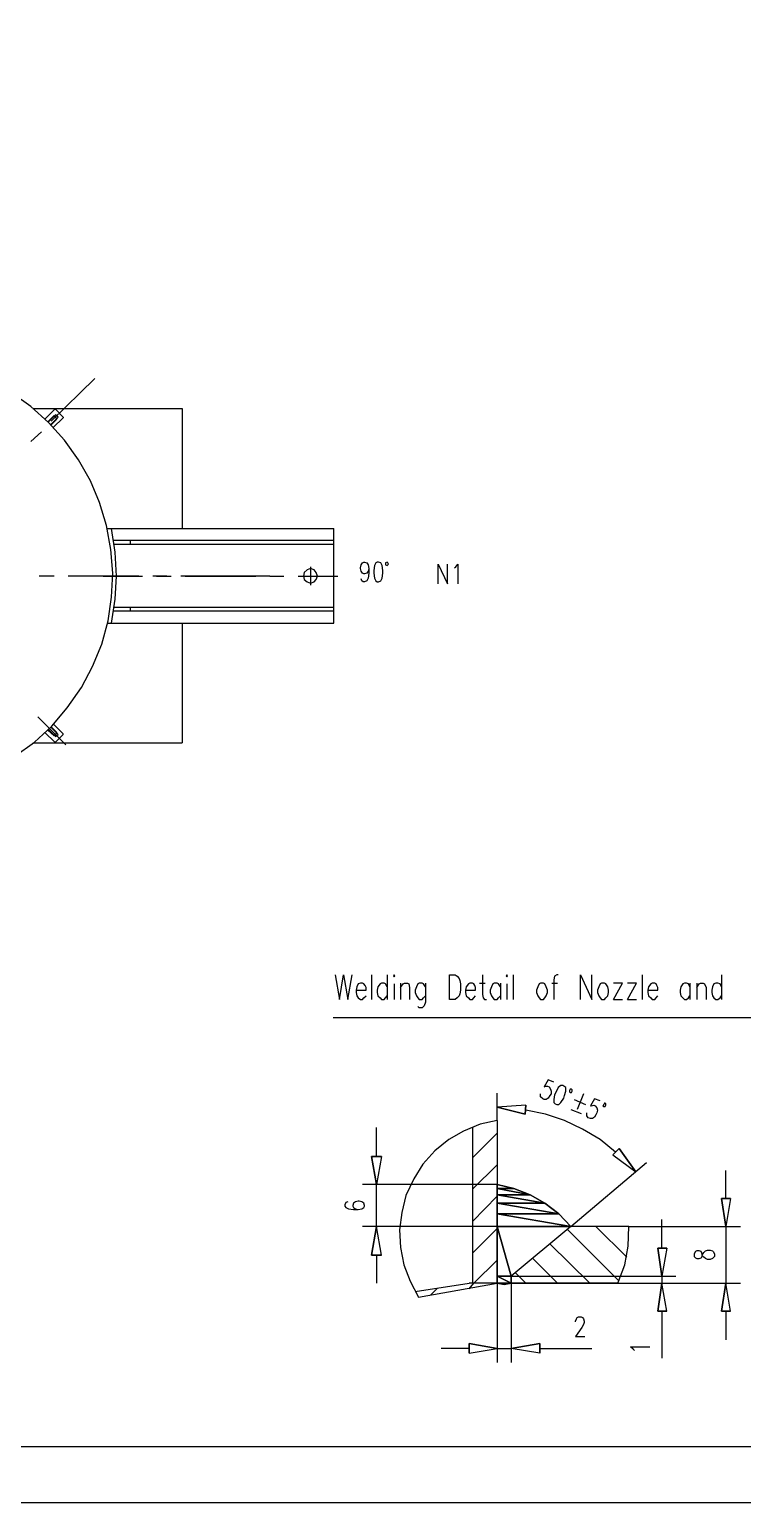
# Model space of a CAD drawing. Extents: x 0.3 to 16.2, y 0.3 to 22.9.
# Drawn here: x 6.33 to 9.72, y 0.29 to 7.29 of the extents above; entities that cross this region are included whole.
import ezdxf

# ---------------------------------------------------------------- set-up
doc = ezdxf.new("R2010")
doc.units = 0
doc.header["$MEASUREMENT"] = 0
doc.linetypes.add('AUSGEZOGEN', pattern=[0])
doc.layers.get('0').update_dxf_attribs({"linetype": 'AUSGEZOGEN'})

msp = doc.modelspace()

# ---------------------------------------------------------------- linework, layer by layer
for points in [[(0.28, 0.2867), (16.25, 0.2867), (16.25, 0.2867), (16.25, 22.8967), (16.25, 22.8967), (0.28, 22.8967), (0.28, 22.8967), (0.28, 0.2867), (0.28, 0.2867)], [(0.95, 0.5533), (15.9833, 0.5533), (15.9833, 0.5533), (15.9833, 22.63), (15.9833, 22.63), (0.95, 22.63), (0.95, 22.63), (0.95, 0.5533), (0.95, 0.5533)], [(6.6433, 5.6333), (6.4367, 5.43)], [(6.2633, 3.8367), (6.3567, 3.9033), (6.3567, 3.9033), (6.44, 3.98), (6.44, 3.98), (6.5133, 4.0667), (6.5133, 4.0667), (6.58, 4.1633), (6.58, 4.1633), (6.6333, 4.2633), (6.6333, 4.2633), (6.6767, 4.37), (6.6767, 4.37), (6.7067, 4.48), (6.7067, 4.48), (6.7233, 4.5933), (6.7233, 4.5933), (6.73, 4.7067), (6.73, 4.7067), (6.72, 4.82), (6.72, 4.82), (6.7, 4.9333), (6.7, 4.9333), (6.6667, 5.0433), (6.6667, 5.0433), (6.6233, 5.1467), (6.6233, 5.1467), (6.5667, 5.2467), (6.5667, 5.2467), (6.5, 5.34), (6.5, 5.34), (6.4233, 5.4233), (6.4233, 5.4233), (6.34, 5.5), (6.34, 5.5), (6.2467, 5.5667)], [(6.35, 5.49), (7.06, 5.49)], [(6.4067, 5.44), (6.4533, 5.4867)], [(6.4533, 5.4867), (6.4567, 5.4867)], [(6.4567, 5.4867), (6.4933, 5.45)], [(7.06, 5.49), (7.06, 4.92)], [(6.42, 5.4267), (6.45, 5.4567)], [(6.4233, 5.4267), (6.4567, 5.46)], [(6.4333, 5.4133), (6.47, 5.45), (6.47, 5.45), (6.4567, 5.46)], [(6.4633, 5.44), (6.4367, 5.4133)], [(6.4933, 5.4467), (6.4467, 5.4)], [(6.45, 5.4567), (6.4633, 5.44)], [(6.4933, 5.45), (6.4933, 5.4467)], [(6.39, 5.38), (6.34, 5.3333)], [(6.7033, 4.92), (7.78, 4.92)], [(6.7233, 4.47), (6.74, 4.5833), (6.74, 4.5833), (6.7467, 4.6933), (6.7467, 4.6933), (6.74, 4.8067), (6.74, 4.8067), (6.7233, 4.92)], [(7.78, 4.47), (7.78, 4.92)], [(7.78, 4.8633), (6.7333, 4.8633)], [(7.78, 4.8433), (6.7367, 4.8433)], [(6.8133, 4.8433), (6.8133, 4.8633)], [(7.7033, 4.6933), (7.6967, 4.71), (7.6967, 4.71), (7.6867, 4.7233), (7.6867, 4.7233), (7.67, 4.73), (7.67, 4.73), (7.6533, 4.7233), (7.6533, 4.7233), (7.64, 4.71), (7.64, 4.71), (7.6367, 4.6933), (7.6367, 4.6933), (7.64, 4.6767), (7.64, 4.6767), (7.6533, 4.6667), (7.6533, 4.6667), (7.67, 4.66), (7.67, 4.66), (7.6867, 4.6667), (7.6867, 4.6667), (7.6967, 4.6767), (7.6967, 4.6767), (7.7033, 4.6933), (7.7033, 4.6933)], [(7.67, 4.7367), (7.67, 4.65)], [(7.9467, 4.73), (7.9433, 4.7167), (7.9433, 4.7167), (7.9367, 4.7067), (7.9367, 4.7067), (7.9267, 4.7033), (7.9267, 4.7033), (7.9233, 4.7033), (7.9233, 4.7033), (7.9167, 4.7067), (7.9167, 4.7067), (7.91, 4.7167), (7.91, 4.7167), (7.9067, 4.73), (7.9067, 4.73), (7.9067, 4.7333), (7.9067, 4.7333), (7.91, 4.7467), (7.91, 4.7467), (7.9167, 4.7567), (7.9167, 4.7567), (7.9233, 4.76), (7.9233, 4.76), (7.9267, 4.76), (7.9267, 4.76), (7.9367, 4.7567), (7.9367, 4.7567), (7.9433, 4.7467), (7.9433, 4.7467), (7.9467, 4.73), (7.9467, 4.73), (7.9467, 4.7067), (7.9467, 4.7067), (7.9433, 4.6833), (7.9433, 4.6833), (7.9367, 4.67), (7.9367, 4.67), (7.9267, 4.6667), (7.9267, 4.6667), (7.92, 4.6667), (7.92, 4.6667), (7.9133, 4.67), (7.9133, 4.67), (7.91, 4.68)], [(7.9867, 4.76), (7.98, 4.7567), (7.98, 4.7567), (7.9733, 4.7433), (7.9733, 4.7433), (7.97, 4.72), (7.97, 4.72), (7.97, 4.7067), (7.97, 4.7067), (7.9733, 4.6833), (7.9733, 4.6833), (7.98, 4.67), (7.98, 4.67), (7.9867, 4.6667), (7.9867, 4.6667), (7.9933, 4.6667), (7.9933, 4.6667), (8.0033, 4.67), (8.0033, 4.67), (8.01, 4.6833), (8.01, 4.6833), (8.0133, 4.7067), (8.0133, 4.7067), (8.0133, 4.72), (8.0133, 4.72), (8.01, 4.7433), (8.01, 4.7433), (8.0033, 4.7567), (8.0033, 4.7567), (7.9933, 4.76), (7.9933, 4.76), (7.9867, 4.76), (7.9867, 4.76)], [(8.04, 4.75), (8.0367, 4.7567), (8.0367, 4.7567), (8.0333, 4.76), (8.0333, 4.76), (8.0267, 4.7567), (8.0267, 4.7567), (8.0267, 4.7467), (8.0267, 4.7467), (8.0333, 4.7433), (8.0333, 4.7433), (8.0367, 4.7467), (8.0367, 4.7467), (8.04, 4.75), (8.04, 4.75)], [(8.2767, 4.6567), (8.2767, 4.75), (8.2767, 4.75), (8.32, 4.6567), (8.32, 4.6567), (8.32, 4.75)], [(8.3533, 4.7333), (8.36, 4.7367), (8.36, 4.7367), (8.37, 4.75), (8.37, 4.75), (8.37, 4.6567)], [(6.45, 4.6933), (6.38, 4.6933)], [(6.8533, 4.6933), (6.5167, 4.6933)], [(6.6833, 4.6933), (6.87, 4.6933)], [(6.9867, 4.6933), (6.92, 4.6933)], [(6.9367, 4.6933), (7.0067, 4.6933)], [(7.4767, 4.6933), (7.0533, 4.6933)], [(7.0733, 4.6933), (7.41, 4.6933)], [(7.4767, 4.6933), (7.5433, 4.6933)], [(7.61, 4.6933), (7.8, 4.6933)], [(7.78, 4.5267), (6.7333, 4.5267)], [(7.78, 4.5433), (6.7367, 4.5433)], [(6.8133, 4.5267), (6.8133, 4.5433)], [(6.7033, 4.47), (7.78, 4.47)], [(7.06, 4.47), (7.06, 3.9)], [(6.5067, 3.89), (6.3733, 4.0233)], [(6.4533, 3.9033), (6.4067, 3.95)], [(6.45, 3.9333), (6.42, 3.96)], [(6.4233, 3.9633), (6.4567, 3.93), (6.4567, 3.93), (6.47, 3.94)], [(6.4333, 3.9767), (6.47, 3.94)], [(6.4367, 3.9767), (6.4633, 3.95)], [(6.4933, 3.94), (6.4933, 3.9433), (6.4933, 3.9433), (6.4467, 3.99)], [(6.4633, 3.95), (6.45, 3.9333)], [(6.4933, 3.94), (6.4567, 3.9033)], [(6.35, 3.9), (7.06, 3.9)], [(6.4567, 3.9033), (6.4533, 3.9033)], [(7.7867, 2.7967), (7.8067, 2.68), (7.8067, 2.68), (7.8267, 2.7967), (7.8267, 2.7967), (7.8467, 2.68), (7.8467, 2.68), (7.8667, 2.7967)], [(7.8867, 2.7233), (7.9333, 2.7233), (7.9333, 2.7233), (7.9333, 2.7367), (7.9333, 2.7367), (7.93, 2.7467), (7.93, 2.7467), (7.9233, 2.7533), (7.9233, 2.7533), (7.9167, 2.7567), (7.9167, 2.7567), (7.9067, 2.7567), (7.9067, 2.7567), (7.8967, 2.7533), (7.8967, 2.7533), (7.89, 2.74), (7.89, 2.74), (7.8867, 2.7233), (7.8867, 2.7233), (7.8867, 2.7133), (7.8867, 2.7133), (7.89, 2.6967), (7.89, 2.6967), (7.8967, 2.6867), (7.8967, 2.6867), (7.9067, 2.68), (7.9067, 2.68), (7.9167, 2.68), (7.9167, 2.68), (7.9233, 2.6867), (7.9233, 2.6867), (7.9333, 2.6967)], [(7.96, 2.7967), (7.96, 2.68)], [(8.0333, 2.74), (8.0267, 2.7533), (8.0267, 2.7533), (8.02, 2.7567), (8.02, 2.7567), (8.0067, 2.7567), (8.0067, 2.7567), (8, 2.7533), (8, 2.7533), (7.99, 2.74), (7.99, 2.74), (7.9867, 2.7233), (7.9867, 2.7233), (7.9867, 2.7133), (7.9867, 2.7133), (7.99, 2.6967), (7.99, 2.6967), (8, 2.6867), (8, 2.6867), (8.0067, 2.68), (8.0067, 2.68), (8.02, 2.68), (8.02, 2.68), (8.0267, 2.6867), (8.0267, 2.6867), (8.0333, 2.6967)], [(8.0333, 2.7967), (8.0333, 2.68)], [(8.0633, 2.79), (8.0667, 2.7867), (8.0667, 2.7867), (8.07, 2.79), (8.07, 2.79), (8.0667, 2.7967), (8.0667, 2.7967), (8.0633, 2.79), (8.0633, 2.79)], [(8.0667, 2.7533), (8.0667, 2.68)], [(8.0967, 2.7567), (8.0967, 2.68)], [(8.0967, 2.7367), (8.11, 2.7533), (8.11, 2.7533), (8.1167, 2.7567), (8.1167, 2.7567), (8.13, 2.7567), (8.13, 2.7567), (8.1367, 2.7533), (8.1367, 2.7533), (8.14, 2.7367), (8.14, 2.7367), (8.14, 2.68)], [(8.2167, 2.74), (8.2067, 2.7533), (8.2067, 2.7533), (8.2, 2.7567), (8.2, 2.7567), (8.1867, 2.7567), (8.1867, 2.7567), (8.18, 2.7533), (8.18, 2.7533), (8.1733, 2.74), (8.1733, 2.74), (8.1667, 2.7233), (8.1667, 2.7233), (8.1667, 2.7133), (8.1667, 2.7133), (8.1733, 2.6967), (8.1733, 2.6967), (8.18, 2.6867), (8.18, 2.6867), (8.1867, 2.68), (8.1867, 2.68), (8.2, 2.68), (8.2, 2.68), (8.2067, 2.6867), (8.2067, 2.6867), (8.2167, 2.6967)], [(8.2167, 2.7567), (8.2167, 2.6667), (8.2167, 2.6667), (8.21, 2.65), (8.21, 2.65), (8.2067, 2.6467), (8.2067, 2.6467), (8.2, 2.64), (8.2, 2.64), (8.1867, 2.64), (8.1867, 2.64), (8.18, 2.6467)], [(8.33, 2.68), (8.33, 2.7967), (8.33, 2.7967), (8.3567, 2.7967), (8.3567, 2.7967), (8.3667, 2.79), (8.3667, 2.79), (8.3767, 2.78), (8.3767, 2.78), (8.38, 2.77), (8.38, 2.77), (8.3833, 2.7533), (8.3833, 2.7533), (8.3833, 2.7233), (8.3833, 2.7233), (8.38, 2.7067), (8.38, 2.7067), (8.3767, 2.6967), (8.3767, 2.6967), (8.3667, 2.6867), (8.3667, 2.6867), (8.3567, 2.68), (8.3567, 2.68), (8.33, 2.68), (8.33, 2.68)], [(8.4067, 2.7233), (8.4533, 2.7233), (8.4533, 2.7233), (8.4533, 2.7367), (8.4533, 2.7367), (8.45, 2.7467), (8.45, 2.7467), (8.4467, 2.7533), (8.4467, 2.7533), (8.44, 2.7567), (8.44, 2.7567), (8.4267, 2.7567), (8.4267, 2.7567), (8.42, 2.7533), (8.42, 2.7533), (8.41, 2.74), (8.41, 2.74), (8.4067, 2.7233), (8.4067, 2.7233), (8.4067, 2.7133), (8.4067, 2.7133), (8.41, 2.6967), (8.41, 2.6967), (8.42, 2.6867), (8.42, 2.6867), (8.4267, 2.68), (8.4267, 2.68), (8.44, 2.68), (8.44, 2.68), (8.4467, 2.6867), (8.4467, 2.6867), (8.4533, 2.6967)], [(8.4733, 2.7567), (8.5, 2.7567)], [(8.4867, 2.7967), (8.4867, 2.7033), (8.4867, 2.7033), (8.49, 2.6867), (8.49, 2.6867), (8.4967, 2.68), (8.4967, 2.68), (8.5067, 2.68)], [(8.5733, 2.74), (8.5633, 2.7533), (8.5633, 2.7533), (8.5567, 2.7567), (8.5567, 2.7567), (8.5433, 2.7567), (8.5433, 2.7567), (8.5367, 2.7533), (8.5367, 2.7533), (8.53, 2.74), (8.53, 2.74), (8.5233, 2.7233), (8.5233, 2.7233), (8.5233, 2.7133), (8.5233, 2.7133), (8.53, 2.6967), (8.53, 2.6967), (8.5367, 2.6867), (8.5367, 2.6867), (8.5433, 2.68), (8.5433, 2.68), (8.5567, 2.68), (8.5567, 2.68), (8.5633, 2.6867), (8.5633, 2.6867), (8.5733, 2.6967)], [(8.5733, 2.7567), (8.5733, 2.68)], [(8.6, 2.79), (8.6033, 2.7867), (8.6033, 2.7867), (8.6067, 2.79), (8.6067, 2.79), (8.6033, 2.7967), (8.6033, 2.7967), (8.6, 2.79), (8.6, 2.79)], [(8.6033, 2.7533), (8.6033, 2.68)], [(8.6333, 2.7967), (8.6333, 2.68)], [(8.7633, 2.7567), (8.7567, 2.7533), (8.7567, 2.7533), (8.75, 2.74), (8.75, 2.74), (8.7433, 2.7233), (8.7433, 2.7233), (8.7433, 2.7133), (8.7433, 2.7133), (8.75, 2.6967), (8.75, 2.6967), (8.7567, 2.6867), (8.7567, 2.6867), (8.7633, 2.68), (8.7633, 2.68), (8.7767, 2.68), (8.7767, 2.68), (8.7833, 2.6867), (8.7833, 2.6867), (8.79, 2.6967), (8.79, 2.6967), (8.7967, 2.7133), (8.7967, 2.7133), (8.7967, 2.7233), (8.7967, 2.7233), (8.79, 2.74), (8.79, 2.74), (8.7833, 2.7533), (8.7833, 2.7533), (8.7767, 2.7567), (8.7767, 2.7567), (8.7633, 2.7567), (8.7633, 2.7567)], [(8.8167, 2.7567), (8.8433, 2.7567)], [(8.8467, 2.7967), (8.84, 2.7967), (8.84, 2.7967), (8.83, 2.79), (8.83, 2.79), (8.8267, 2.7733), (8.8267, 2.7733), (8.8267, 2.68)], [(8.9533, 2.68), (8.9533, 2.7967), (8.9533, 2.7967), (9.0067, 2.68), (9.0067, 2.68), (9.0067, 2.7967)], [(9.0533, 2.7567), (9.0467, 2.7533), (9.0467, 2.7533), (9.04, 2.74), (9.04, 2.74), (9.0333, 2.7233), (9.0333, 2.7233), (9.0333, 2.7133), (9.0333, 2.7133), (9.04, 2.6967), (9.04, 2.6967), (9.0467, 2.6867), (9.0467, 2.6867), (9.0533, 2.68), (9.0533, 2.68), (9.0667, 2.68), (9.0667, 2.68), (9.0733, 2.6867), (9.0733, 2.6867), (9.0833, 2.6967), (9.0833, 2.6967), (9.0867, 2.7133), (9.0867, 2.7133), (9.0867, 2.7233), (9.0867, 2.7233), (9.0833, 2.74), (9.0833, 2.74), (9.0733, 2.7533), (9.0733, 2.7533), (9.0667, 2.7567), (9.0667, 2.7567), (9.0533, 2.7567), (9.0533, 2.7567)], [(9.11, 2.68), (9.1533, 2.7567), (9.1533, 2.7567), (9.11, 2.7567)], [(9.1767, 2.68), (9.22, 2.7567), (9.22, 2.7567), (9.1767, 2.7567)], [(9.2467, 2.7967), (9.2467, 2.68)], [(9.2733, 2.7233), (9.32, 2.7233), (9.32, 2.7233), (9.32, 2.7367), (9.32, 2.7367), (9.3167, 2.7467), (9.3167, 2.7467), (9.3133, 2.7533), (9.3133, 2.7533), (9.3067, 2.7567), (9.3067, 2.7567), (9.2933, 2.7567), (9.2933, 2.7567), (9.2867, 2.7533), (9.2867, 2.7533), (9.2767, 2.74), (9.2767, 2.74), (9.2733, 2.7233), (9.2733, 2.7233), (9.2733, 2.7133), (9.2733, 2.7133), (9.2767, 2.6967), (9.2767, 2.6967), (9.2867, 2.6867), (9.2867, 2.6867), (9.2933, 2.68), (9.2933, 2.68), (9.3067, 2.68), (9.3067, 2.68), (9.3133, 2.6867), (9.3133, 2.6867), (9.32, 2.6967)], [(9.4733, 2.74), (9.4667, 2.7533), (9.4667, 2.7533), (9.4567, 2.7567), (9.4567, 2.7567), (9.4467, 2.7567), (9.4467, 2.7567), (9.44, 2.7533), (9.44, 2.7533), (9.43, 2.74), (9.43, 2.74), (9.4267, 2.7233), (9.4267, 2.7233), (9.4267, 2.7133), (9.4267, 2.7133), (9.43, 2.6967), (9.43, 2.6967), (9.44, 2.6867), (9.44, 2.6867), (9.4467, 2.68), (9.4467, 2.68), (9.4567, 2.68), (9.4567, 2.68), (9.4667, 2.6867), (9.4667, 2.6867), (9.4733, 2.6967)], [(9.4733, 2.7567), (9.4733, 2.68)], [(9.5067, 2.7567), (9.5067, 2.68)], [(9.5067, 2.7367), (9.5167, 2.7533), (9.5167, 2.7533), (9.5233, 2.7567), (9.5233, 2.7567), (9.5367, 2.7567), (9.5367, 2.7567), (9.5433, 2.7533), (9.5433, 2.7533), (9.55, 2.7367), (9.55, 2.7367), (9.55, 2.68)], [(9.6233, 2.74), (9.6167, 2.7533), (9.6167, 2.7533), (9.6067, 2.7567), (9.6067, 2.7567), (9.5967, 2.7567), (9.5967, 2.7567), (9.5867, 2.7533), (9.5867, 2.7533), (9.58, 2.74), (9.58, 2.74), (9.5767, 2.7233), (9.5767, 2.7233), (9.5767, 2.7133), (9.5767, 2.7133), (9.58, 2.6967), (9.58, 2.6967), (9.5867, 2.6867), (9.5867, 2.6867), (9.5967, 2.68), (9.5967, 2.68), (9.6067, 2.68), (9.6067, 2.68), (9.6167, 2.6867), (9.6167, 2.6867), (9.6233, 2.6967)], [(9.6233, 2.7967), (9.6233, 2.68)], [(9.11, 2.68), (9.1533, 2.68)], [(9.1767, 2.68), (9.22, 2.68)], [(7.7767, 2.5933), (9.9833, 2.5933)], [(8.8267, 2.2867), (8.8, 2.2967), (8.8, 2.2967), (8.78, 2.2633), (8.78, 2.2633), (8.7867, 2.2667), (8.7867, 2.2667), (8.7967, 2.2667), (8.7967, 2.2667), (8.8033, 2.2633), (8.8033, 2.2633), (8.81, 2.2533), (8.81, 2.2533), (8.8133, 2.2433), (8.8133, 2.2433), (8.8133, 2.23), (8.8133, 2.23), (8.8067, 2.2233), (8.8067, 2.2233), (8.8, 2.21), (8.8, 2.21), (8.79, 2.2033), (8.79, 2.2033), (8.78, 2.2033), (8.78, 2.2033), (8.7733, 2.2067), (8.7733, 2.2067), (8.7633, 2.2167), (8.7633, 2.2167), (8.7633, 2.23)], [(8.87, 2.27), (8.86, 2.27), (8.86, 2.27), (8.8467, 2.26), (8.8467, 2.26), (8.8367, 2.24), (8.8367, 2.24), (8.83, 2.2267), (8.83, 2.2267), (8.8267, 2.2033), (8.8267, 2.2033), (8.8267, 2.19), (8.8267, 2.19), (8.8333, 2.1833), (8.8333, 2.1833), (8.84, 2.18), (8.84, 2.18), (8.85, 2.18), (8.85, 2.18), (8.86, 2.19), (8.86, 2.19), (8.8733, 2.21), (8.8733, 2.21), (8.8767, 2.2233), (8.8767, 2.2233), (8.8833, 2.2433), (8.8833, 2.2433), (8.8833, 2.26), (8.8833, 2.26), (8.8733, 2.2667), (8.8733, 2.2667), (8.87, 2.27), (8.87, 2.27)], [(8.9133, 2.2433), (8.9133, 2.25), (8.9133, 2.25), (8.91, 2.2533), (8.91, 2.2533), (8.9033, 2.2533), (8.9033, 2.2533), (8.9, 2.2467), (8.9, 2.2467), (8.9, 2.24), (8.9, 2.24), (8.9033, 2.2367), (8.9033, 2.2367), (8.91, 2.2367), (8.91, 2.2367), (8.9133, 2.2433), (8.9133, 2.2433)], [(8.5567, 2.1033), (8.5567, 2.2333)], [(8.69, 2.1333), (8.6933, 2.1767), (8.69, 2.1333), (8.6933, 2.1767), (8.5567, 2.1667), (8.69, 2.1333), (8.5567, 2.1667), (8.69, 2.1333), (8.69, 2.1333)], [(8.9233, 2.2033), (8.9767, 2.18)], [(8.9667, 2.23), (8.9367, 2.1567)], [(9.0467, 2.1967), (9.02, 2.2067), (9.02, 2.2067), (9, 2.1733), (9, 2.1733), (9.0033, 2.1733), (9.0033, 2.1733), (9.0167, 2.1767), (9.0167, 2.1767), (9.0233, 2.1733), (9.0233, 2.1733), (9.03, 2.1633), (9.03, 2.1633), (9.0333, 2.1533), (9.0333, 2.1533), (9.03, 2.14), (9.03, 2.14), (9.0267, 2.13), (9.0267, 2.13), (9.02, 2.12), (9.02, 2.12), (9.01, 2.1133), (9.01, 2.1133), (9, 2.1133), (9, 2.1133), (8.99, 2.1167), (8.99, 2.1167), (8.9833, 2.1267), (8.9833, 2.1267), (8.9833, 2.14)], [(9.0733, 2.1767), (9.0733, 2.1833), (9.0733, 2.1833), (9.07, 2.1867), (9.07, 2.1867), (9.0667, 2.1867), (9.0667, 2.1867), (9.0633, 2.18), (9.0633, 2.18), (9.06, 2.1733), (9.06, 2.1733), (9.0633, 2.17), (9.0633, 2.17), (9.07, 2.17), (9.07, 2.17), (9.0733, 2.1767), (9.0733, 2.1767)], [(8.5567, 2.1033), (8.4767, 2.0867), (8.4767, 2.0867), (8.3967, 2.0533), (8.3967, 2.0533), (8.3267, 2.0133), (8.3267, 2.0133), (8.26, 1.96), (8.26, 1.96), (8.2033, 1.8967), (8.2033, 1.8967), (8.16, 1.8267), (8.16, 1.8267), (8.1233, 1.7467), (8.1233, 1.7467), (8.1033, 1.6667), (8.1033, 1.6667), (8.0933, 1.5833), (8.0933, 1.5833), (8.0967, 1.5), (8.0967, 1.5), (8.1133, 1.4167), (8.1133, 1.4167), (8.1433, 1.34), (8.1433, 1.34), (8.1833, 1.2633)], [(8.5567, 2.1033), (8.5567, 1.33)], [(9.12, 1.9533), (9.0467, 2.0133), (9.0467, 2.0133), (8.9633, 2.0633), (8.9633, 2.0633), (8.8767, 2.1033), (8.8767, 2.1033), (8.7867, 2.1333), (8.7867, 2.1333), (8.6933, 2.1533)], [(8.9067, 2.1567), (8.9567, 2.1367)], [(7.9833, 1.9333), (7.9833, 2.07)], [(8.44, 2.0733), (8.44, 1.33)], [(8.44, 1.9267), (8.5567, 2.0433)], [(9.1367, 1.97), (9.1067, 1.94), (9.1367, 1.97), (9.1067, 1.94), (9.2167, 1.86), (9.1367, 1.97), (9.2167, 1.86), (9.1367, 1.97), (9.1367, 1.97)], [(7.96, 1.9333), (8.0067, 1.9333), (7.96, 1.9333), (8.0067, 1.9333), (7.9833, 1.8), (7.96, 1.9333), (7.9833, 1.8), (7.96, 1.9333), (7.96, 1.9333)], [(8.44, 1.7767), (8.5567, 1.8933)], [(8.9067, 1.6), (9.2667, 1.9033)], [(9.6433, 1.7333), (9.6433, 1.8667)], [(8.5567, 1.8), (7.9167, 1.8)], [(7.9833, 1.6), (7.9833, 1.8)], [(8.5567, 1.8), (8.5567, 1.78), (8.5567, 1.8), (8.5567, 1.78), (8.6367, 1.78), (8.5567, 1.8), (8.6367, 1.78), (8.5567, 1.8), (8.5567, 1.8)], [(8.9067, 1.6), (8.85, 1.66), (8.85, 1.66), (8.7833, 1.71), (8.7833, 1.71), (8.7133, 1.75), (8.7133, 1.75), (8.6367, 1.78), (8.6367, 1.78), (8.5567, 1.8)], [(8.5567, 1.78), (8.5567, 1.75), (8.5567, 1.78), (8.5567, 1.75), (8.7133, 1.75), (8.5567, 1.78), (8.7133, 1.75), (8.5567, 1.78), (8.5567, 1.78)], [(8.5567, 1.78), (8.6367, 1.78), (8.5567, 1.78), (8.6367, 1.78), (8.7133, 1.75), (8.5567, 1.78), (8.7133, 1.75), (8.5567, 1.78), (8.5567, 1.78)], [(7.8467, 1.7167), (7.8367, 1.7133), (7.8367, 1.7133), (7.8333, 1.7033), (7.8333, 1.7033), (7.8333, 1.6967), (7.8333, 1.6967), (7.8367, 1.69), (7.8367, 1.69), (7.85, 1.6833), (7.85, 1.6833), (7.8733, 1.68), (7.8733, 1.68), (7.8967, 1.68), (7.8967, 1.68), (7.9133, 1.6833), (7.9133, 1.6833), (7.9233, 1.69), (7.9233, 1.69), (7.9267, 1.6967), (7.9267, 1.6967), (7.9267, 1.7), (7.9267, 1.7), (7.9233, 1.71), (7.9233, 1.71), (7.9133, 1.7167), (7.9133, 1.7167), (7.9, 1.72), (7.9, 1.72), (7.8967, 1.72), (7.8967, 1.72), (7.8833, 1.7167), (7.8833, 1.7167), (7.8733, 1.71), (7.8733, 1.71), (7.87, 1.7), (7.87, 1.7), (7.87, 1.6967), (7.87, 1.6967), (7.8733, 1.69), (7.8733, 1.69), (7.8833, 1.6833), (7.8833, 1.6833), (7.8967, 1.68)], [(8.44, 1.6233), (8.5567, 1.7433)], [(8.5567, 1.75), (8.5567, 1.71), (8.5567, 1.75), (8.5567, 1.71), (8.7833, 1.71), (8.5567, 1.75), (8.7833, 1.71), (8.5567, 1.75), (8.5567, 1.75)], [(8.5567, 1.75), (8.7133, 1.75), (8.5567, 1.75), (8.7133, 1.75), (8.7833, 1.71), (8.5567, 1.75), (8.7833, 1.71), (8.5567, 1.75), (8.5567, 1.75)], [(8.5567, 1.71), (8.5567, 1.66), (8.5567, 1.71), (8.5567, 1.66), (8.85, 1.66), (8.5567, 1.71), (8.85, 1.66), (8.5567, 1.71), (8.5567, 1.71)], [(8.5567, 1.71), (8.7833, 1.71), (8.5567, 1.71), (8.7833, 1.71), (8.85, 1.66), (8.5567, 1.71), (8.85, 1.66), (8.5567, 1.71), (8.5567, 1.71)], [(9.6233, 1.7333), (9.6667, 1.7333), (9.6233, 1.7333), (9.6667, 1.7333), (9.6433, 1.6), (9.6233, 1.7333), (9.6433, 1.6), (9.6233, 1.7333), (9.6233, 1.7333)], [(8.5567, 1.66), (8.5567, 1.6), (8.5567, 1.66), (8.5567, 1.6), (8.9067, 1.6), (8.5567, 1.66), (8.9067, 1.6), (8.5567, 1.66), (8.5567, 1.66)], [(8.5567, 1.66), (8.85, 1.66), (8.5567, 1.66), (8.85, 1.66), (8.9067, 1.6), (8.5567, 1.66), (8.9067, 1.6), (8.5567, 1.66), (8.5567, 1.66)], [(9.34, 1.4967), (9.34, 1.6333)], [(8.9067, 1.6), (7.9167, 1.6)], [(7.96, 1.4633), (8.0067, 1.4633), (7.96, 1.4633), (8.0067, 1.4633), (7.9833, 1.6), (7.96, 1.4633), (7.9833, 1.6), (7.96, 1.4633), (7.96, 1.4633)], [(8.44, 1.4733), (8.5567, 1.59)], [(8.5567, 1.6), (8.5567, 1.3633), (8.5567, 1.6), (8.5567, 1.3633), (8.6233, 1.3633), (8.5567, 1.6), (8.6233, 1.3633), (8.5567, 1.6), (8.5567, 1.6)], [(8.5567, 1.6), (8.9067, 1.6), (8.5567, 1.6), (8.9067, 1.6), (8.6233, 1.3633), (8.5567, 1.6), (8.6233, 1.3633), (8.5567, 1.6), (8.5567, 1.6)], [(8.9067, 1.6), (8.6233, 1.3633)], [(9.1367, 1.34), (8.89, 1.5867)], [(9.1833, 1.6), (8.9067, 1.6)], [(9.1733, 1.4533), (9.0267, 1.6)], [(9.13, 1.33), (9.1633, 1.4167), (9.1633, 1.4167), (9.18, 1.5067), (9.18, 1.5067), (9.1833, 1.6)], [(9.1833, 1.5967), (9.18, 1.6)], [(9.1833, 1.6), (9.7133, 1.6)], [(9.6433, 1.6), (9.6433, 1.33)], [(8.9967, 1.33), (8.8067, 1.5167)], [(9.32, 1.4967), (9.3633, 1.4967), (9.32, 1.4967), (9.3633, 1.4967), (9.34, 1.3633), (9.32, 1.4967), (9.34, 1.3633), (9.32, 1.4967), (9.32, 1.4967)], [(9.4933, 1.4567), (9.5, 1.45), (9.5, 1.45), (9.5067, 1.4467), (9.5067, 1.4467), (9.5167, 1.4467), (9.5167, 1.4467), (9.5267, 1.45), (9.5267, 1.45), (9.53, 1.4533), (9.53, 1.4533), (9.5333, 1.4667), (9.5333, 1.4667), (9.54, 1.4767), (9.54, 1.4767), (9.5467, 1.4833), (9.5467, 1.4833), (9.5567, 1.4867), (9.5567, 1.4867), (9.57, 1.4867), (9.57, 1.4867), (9.58, 1.4833), (9.58, 1.4833), (9.5833, 1.48), (9.5833, 1.48), (9.59, 1.47), (9.59, 1.47), (9.59, 1.4567), (9.59, 1.4567), (9.5833, 1.45), (9.5833, 1.45), (9.58, 1.4467), (9.58, 1.4467), (9.57, 1.4433), (9.57, 1.4433), (9.5567, 1.4433), (9.5567, 1.4433), (9.5467, 1.4467), (9.5467, 1.4467), (9.54, 1.4533), (9.54, 1.4533), (9.5333, 1.46), (9.5333, 1.46), (9.53, 1.4733), (9.53, 1.4733), (9.5267, 1.48), (9.5267, 1.48), (9.5167, 1.4833), (9.5167, 1.4833), (9.5067, 1.4833), (9.5067, 1.4833), (9.5, 1.48), (9.5, 1.48), (9.4933, 1.47), (9.4933, 1.47), (9.4933, 1.4567), (9.4933, 1.4567)], [(7.9833, 1.4633), (7.9833, 1.33)], [(8.4233, 1.3033), (8.4467, 1.33), (8.4467, 1.33), (8.5567, 1.44)], [(8.8433, 1.33), (8.7267, 1.4467)], [(8.5567, 1.3633), (8.5567, 0.9533)], [(8.5567, 1.3633), (8.5567, 1.33), (8.5567, 1.3633), (8.5567, 1.33), (8.6233, 1.33), (8.5567, 1.3633), (8.6233, 1.33), (8.5567, 1.3633), (8.5567, 1.3633)], [(8.5567, 1.3633), (8.6233, 1.3633), (8.5567, 1.3633), (8.6233, 1.3633), (8.6233, 1.33), (8.5567, 1.3633), (8.6233, 1.33), (8.5567, 1.3633), (8.5567, 1.3633)], [(8.5567, 1.33), (8.59, 1.3233), (8.59, 1.3233), (8.6233, 1.33), (8.6233, 1.33), (8.6233, 1.3633)], [(8.6233, 1.3633), (8.6233, 0.9533)], [(8.6233, 1.3633), (9.4067, 1.3633)], [(8.6933, 1.33), (8.6433, 1.38)], [(9.34, 1.3633), (9.34, 1.33)], [(8.1667, 1.29), (8.4233, 1.33)], [(8.1833, 1.2633), (8.5567, 1.33)], [(8.24, 1.2733), (8.2733, 1.3067)], [(8.5567, 1.33), (8.4233, 1.33)], [(8.5567, 1.33), (8.6233, 1.33), (8.5567, 1.33), (8.6233, 1.33), (8.59, 1.3233), (8.5567, 1.33), (8.59, 1.3233), (8.5567, 1.33), (8.5567, 1.33)], [(9.13, 1.33), (8.6233, 1.33)], [(8.6233, 1.33), (9.4067, 1.33)], [(9.32, 1.1967), (9.3633, 1.1967), (9.32, 1.1967), (9.3633, 1.1967), (9.34, 1.33), (9.32, 1.1967), (9.34, 1.33), (9.32, 1.1967), (9.32, 1.1967)], [(9.4067, 1.33), (9.7133, 1.33)], [(9.6233, 1.1967), (9.6667, 1.1967), (9.6233, 1.1967), (9.6667, 1.1967), (9.6433, 1.33), (9.6233, 1.1967), (9.6433, 1.33), (9.6233, 1.1967), (9.6233, 1.1967)], [(9.34, 1.1967), (9.34, 0.9733)], [(9.6433, 1.1967), (9.6433, 1.06)], [(8.93, 1.1467), (8.93, 1.15), (8.93, 1.15), (8.9333, 1.16), (8.9333, 1.16), (8.9367, 1.1667), (8.9367, 1.1667), (8.9433, 1.17), (8.9433, 1.17), (8.9567, 1.17), (8.9567, 1.17), (8.9633, 1.1667), (8.9633, 1.1667), (8.9667, 1.16), (8.9667, 1.16), (8.97, 1.15), (8.97, 1.15), (8.97, 1.1433), (8.97, 1.1433), (8.9667, 1.1333), (8.9667, 1.1333), (8.96, 1.12), (8.96, 1.12), (8.93, 1.0767), (8.93, 1.0767), (8.9733, 1.0767)], [(8.4233, 1.02), (8.29, 1.02)], [(8.4233, 1.0433), (8.4233, 0.9967), (8.4233, 1.0433), (8.4233, 0.9967), (8.5567, 1.02), (8.4233, 1.0433), (8.5567, 1.02), (8.4233, 1.0433), (8.4233, 1.0433)], [(8.5567, 1.02), (8.6233, 1.02)], [(8.76, 1.0433), (8.76, 0.9967), (8.76, 1.0433), (8.76, 0.9967), (8.6233, 1.02), (8.76, 1.0433), (8.6233, 1.02), (8.76, 1.0433), (8.76, 1.0433)], [(8.76, 1.02), (9.0067, 1.02)], [(9.21, 1.01), (9.2033, 1.0167), (9.2033, 1.0167), (9.19, 1.0267), (9.19, 1.0267), (9.2833, 1.0267)]]:
    msp.add_lwpolyline(points)

doc.saveas('drawing.dxf')
